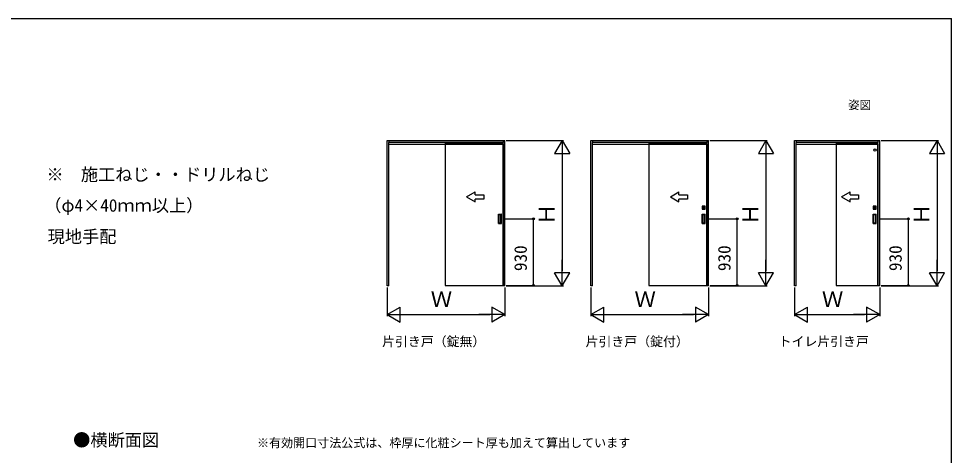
# Model space of a CAD drawing. Units: millimetres, scale not verified. Extents: x -525 to 525, y -783 to 779.
# Drawn here: x -126 to 525, y 442 to 747 of the extents above; entities that cross this region are included whole.
import ezdxf
from ezdxf.enums import TextEntityAlignment as Align

# ---------------------------------------------------------------- set-up
doc = ezdxf.new("R2010")
doc.units = ezdxf.units.MM
doc.header["$LTSCALE"] = 4
for name, color, linetype in [('0-2_USER1', 3, 'Continuous'), ('0-7_YKK_A1', 4, 'Continuous'), ('0-8_YKK_D', 6, 'Continuous'), ('0-9_YKK_ZWAK', 7, 'Continuous')]:
    doc.layers.add(name, color=color, linetype=linetype)
doc.styles.add('ＭＳ ゴシック', font='')
doc.styles.get('ＭＳ ゴシック').set_extended_font_data('MS Gothic')

msp = doc.modelspace()

# ---------------------------------------------------------------- linework, layer by layer
at = {"layer": '0-7_YKK_A1'}
for p, q in [((131.4, 661.6), (213.55, 661.6)), ((131.4, 559.95), (131.4, 661.6)), ((132.6, 661.6), (132.6, 660.1)), ((132.6, 660.4), (212.35, 660.4)), ((132.6, 560.15), (132.6, 660.1)), ((132.6, 658.9), (212.35, 658.9)), ((171.875, 660.4), (171.875, 659.1)), ((212.35, 661.6), (212.35, 660.1)), ((212.35, 560.15), (212.35, 660.1)), ((213.55, 559.95), (213.55, 661.6)), ((273.55, 661.6), (355.7, 661.6)), ((273.55, 559.95), (273.55, 661.6)), ((274.75, 661.6), (274.75, 660.1)), ((274.75, 660.4), (354.5, 660.4)), ((274.75, 560.15), (274.75, 660.1)), ((274.75, 658.9), (354.5, 658.9)), ((314.025, 660.4), (314.025, 659.1)), ((354.5, 661.6), (354.5, 660.1)), ((354.5, 560.15), (354.5, 660.1)), ((355.7, 559.95), (355.7, 661.6)), ((415.7, 661.6), (475.1, 661.6)), ((415.7, 559.95), (415.7, 661.6)), ((416.9, 661.6), (416.9, 660.1)), ((416.9, 660.4), (473.9, 660.4)), ((416.9, 560.15), (416.9, 660.1)), ((416.9, 658.9), (473.9, 658.9)), ((444.8, 660.4), (444.8, 659.1)), ((473.9, 661.6), (473.9, 660.1)), ((473.9, 560.15), (473.9, 660.1)), ((475.1, 559.95), (475.1, 661.6)), ((186.875, 622.12), (192.875, 625.585)), ((192.875, 623.62), (192.875, 625.585)), ((329.025, 622.12), (335.025, 625.585)), ((335.025, 623.62), (335.025, 625.585)), ((448.425, 622.12), (454.425, 625.585)), ((454.425, 623.62), (454.425, 625.585)), ((186.875, 622.12), (192.875, 618.656)), ((192.875, 618.656), (192.875, 620.62)), ((329.025, 622.12), (335.025, 618.656)), ((335.025, 618.656), (335.025, 620.62)), ((448.425, 622.12), (454.425, 618.656)), ((454.425, 618.656), (454.425, 620.62)), ((351.125, 615.725), (351.125, 613.675)), ((353.2, 615.75), (351.15, 615.75)), ((351.15, 613.65), (353.2, 613.65)), ((351.388, 613.938), (351.388, 615.463)), ((351.393, 613.943), (351.393, 615.458)), ((351.413, 615.488), (352.938, 615.488)), ((352.938, 613.913), (351.413, 613.913)), ((351.418, 615.483), (352.933, 615.483)), ((352.025, 613.918), (351.418, 613.918)), ((351.508, 614.805), (351.508, 614.595)), ((351.815, 614.805), (351.508, 614.805)), ((351.508, 614.595), (351.545, 614.633)), ((351.815, 614.595), (351.508, 614.595)), ((351.545, 614.768), (351.806, 614.768)), ((351.806, 614.633), (351.545, 614.633)), ((352.025, 613.93), (352.025, 613.918)), ((352.325, 613.93), (352.025, 613.93)), ((352.113, 614.488), (352.113, 614.913)), ((352.238, 614.913), (352.238, 614.488)), ((352.325, 613.918), (352.325, 613.93)), ((352.933, 613.918), (352.325, 613.918)), ((352.535, 614.805), (352.843, 614.805)), ((352.535, 614.595), (352.843, 614.595)), ((352.805, 614.768), (352.544, 614.768)), ((352.544, 614.633), (352.805, 614.633)), ((352.843, 614.595), (352.805, 614.633)), ((352.843, 614.805), (352.843, 614.595)), ((352.958, 615.458), (352.958, 613.943)), ((352.963, 615.463), (352.963, 613.938)), ((353.225, 613.675), (353.225, 615.725)), ((470.525, 615.725), (470.525, 613.675)), ((472.6, 615.75), (470.55, 615.75)), ((470.55, 613.65), (472.6, 613.65)), ((470.788, 613.938), (470.788, 615.463)), ((470.793, 613.943), (470.793, 615.458)), ((470.813, 615.488), (472.338, 615.488)), ((472.338, 613.913), (470.813, 613.913)), ((470.818, 615.483), (472.333, 615.483)), ((471.425, 613.918), (470.818, 613.918)), ((470.908, 614.805), (470.908, 614.595)), ((471.215, 614.805), (470.908, 614.805)), ((470.908, 614.595), (470.945, 614.633)), ((471.215, 614.595), (470.908, 614.595)), ((470.945, 614.768), (471.206, 614.768)), ((471.206, 614.633), (470.945, 614.633)), ((471.425, 613.93), (471.425, 613.918)), ((471.725, 613.93), (471.425, 613.93)), ((471.513, 614.488), (471.513, 614.913)), ((471.638, 614.913), (471.638, 614.488)), ((471.725, 613.918), (471.725, 613.93)), ((472.333, 613.918), (471.725, 613.918)), ((471.935, 614.805), (472.243, 614.805)), ((471.935, 614.595), (472.243, 614.595)), ((472.205, 614.768), (471.944, 614.768)), ((471.944, 614.633), (472.205, 614.633)), ((472.243, 614.595), (472.205, 614.633)), ((472.243, 614.805), (472.243, 614.595)), ((472.358, 615.458), (472.358, 613.943)), ((472.363, 615.463), (472.363, 613.938)), ((472.625, 613.675), (472.625, 615.725)), ((209.025, 603.65), (209.025, 610.05)), ((209.075, 610.1), (211.075, 610.1)), ((209.325, 609.55), (209.325, 604.15)), ((210.775, 609.6), (209.375, 609.6)), ((210.825, 604.15), (210.825, 609.55)), ((211.125, 603.65), (211.125, 610.05)), ((351.175, 603.65), (351.175, 610.05)), ((351.225, 610.1), (353.225, 610.1)), ((351.475, 609.55), (351.475, 604.15)), ((352.925, 609.6), (351.525, 609.6)), ((352.975, 604.15), (352.975, 609.55)), ((353.275, 603.65), (353.275, 610.05)), ((470.575, 603.65), (470.575, 610.05)), ((470.625, 610.1), (472.625, 610.1)), ((470.875, 609.55), (470.875, 604.15)), ((472.325, 609.6), (470.925, 609.6)), ((472.375, 604.15), (472.375, 609.55)), ((472.675, 603.65), (472.675, 610.05)), ((209.075, 603.6), (211.075, 603.6)), ((209.375, 604.1), (210.775, 604.1)), ((351.225, 603.6), (353.225, 603.6)), ((351.525, 604.1), (352.925, 604.1)), ((470.625, 603.6), (472.625, 603.6)), ((470.925, 604.1), (472.325, 604.1)), ((132.6, 559.95), (131.4, 559.95)), ((132.6, 559.95), (132.6, 560.15)), ((212.35, 559.95), (212.35, 560.15)), ((213.55, 559.95), (212.35, 559.95)), ((274.75, 559.95), (273.55, 559.95)), ((274.75, 559.95), (274.75, 560.15)), ((354.5, 559.95), (354.5, 560.15)), ((355.7, 559.95), (354.5, 559.95)), ((416.9, 559.95), (415.7, 559.95)), ((416.9, 559.95), (416.9, 560.15)), ((473.9, 559.95), (473.9, 560.15)), ((475.1, 559.95), (473.9, 559.95))]:
    msp.add_line(p, q, dxfattribs=at)
for points in [[(171.875, 659.1), (171.875, 560.35), (212.575, 560.35)], [(212.575, 560.35), (212.575, 659.1), (171.875, 659.1)], [(314.025, 659.1), (314.025, 560.35), (354.725, 560.35)], [(354.725, 560.35), (354.725, 659.1), (314.025, 659.1)], [(444.8, 659.1), (444.8, 560.35), (474.125, 560.35)], [(474.125, 560.35), (474.125, 659.1), (444.8, 659.1)], [(192.875, 623.62), (198.875, 623.62), (198.875, 620.62), (192.875, 620.62)], [(335.025, 623.62), (341.025, 623.62), (341.025, 620.62), (335.025, 620.62)], [(454.425, 623.62), (460.425, 623.62), (460.425, 620.62), (454.425, 620.62)], [(351.545, 614.633), (351.545, 614.768), (351.508, 614.805)], [(352.805, 614.633), (352.805, 614.768), (352.843, 614.805)], [(470.945, 614.633), (470.945, 614.768), (470.908, 614.805)], [(472.205, 614.633), (472.205, 614.768), (472.243, 614.805)]]:
    msp.add_lwpolyline(points, dxfattribs=at)
for centre, radius in [((471.875, 654.85), 0.75), ((352.175, 614.7), 0.362), ((352.175, 614.7), 0.3), ((352.175, 614.7), 0.295), ((471.575, 614.7), 0.362), ((471.575, 614.7), 0.3), ((471.575, 614.7), 0.295)]:
    msp.add_circle(centre, radius, dxfattribs=at)
for centre, radius, start, end in [((351.15, 615.725), 0.025, 90, 180), ((351.15, 613.675), 0.025, 180, 270), ((351.413, 615.463), 0.025, 90, 180), ((351.413, 613.938), 0.025, 180, 270), ((351.418, 615.458), 0.025, 90, 180), ((351.418, 613.943), 0.025, 180, 270), ((352.175, 614.7), 0.375, 163.7398, 196.2602), ((352.175, 614.913), 0.0625, 90, 180), ((352.175, 614.488), 0.0625, 180, 270), ((352.175, 614.913), 0.0625, 0, 90), ((352.175, 614.488), 0.0625, 270, 0), ((352.175, 614.7), 0.375, 343.7398, 16.2602), ((352.933, 615.458), 0.025, 0, 90), ((352.933, 613.943), 0.025, 270, 0), ((352.938, 615.463), 0.025, 0, 90), ((352.938, 613.938), 0.025, 270, 0), ((353.2, 615.725), 0.025, 0, 90), ((353.2, 613.675), 0.025, 270, 0), ((470.55, 615.725), 0.025, 90, 180), ((470.55, 613.675), 0.025, 180, 270), ((470.813, 615.463), 0.025, 90, 180), ((470.813, 613.938), 0.025, 180, 270), ((470.818, 615.458), 0.025, 90, 180), ((470.818, 613.943), 0.025, 180, 270), ((471.575, 614.7), 0.375, 163.7398, 196.2602), ((471.575, 614.913), 0.0625, 90, 180), ((471.575, 614.488), 0.0625, 180, 270), ((471.575, 614.913), 0.0625, 0, 90), ((471.575, 614.488), 0.0625, 270, 0), ((471.575, 614.7), 0.375, 343.7398, 16.2602), ((472.333, 615.458), 0.025, 0, 90), ((472.333, 613.943), 0.025, 270, 0), ((472.338, 615.463), 0.025, 0, 90), ((472.338, 613.938), 0.025, 270, 0), ((472.6, 615.725), 0.025, 0, 90), ((472.6, 613.675), 0.025, 270, 0), ((209.075, 610.05), 0.05, 90, 180), ((209.375, 609.55), 0.05, 90, 180), ((210.775, 609.55), 0.05, 360, 90), ((211.075, 610.05), 0.05, 0, 90), ((351.225, 610.05), 0.05, 90, 180), ((351.525, 609.55), 0.05, 90, 180), ((352.925, 609.55), 0.05, 360, 90), ((353.225, 610.05), 0.05, 0, 90), ((470.625, 610.05), 0.05, 90, 180), ((470.925, 609.55), 0.05, 90, 180), ((472.325, 609.55), 0.05, 360, 90), ((472.625, 610.05), 0.05, 0, 90), ((209.075, 603.65), 0.05, 180, 270), ((209.375, 604.15), 0.05, 180, 270), ((210.775, 604.15), 0.05, 270, 360), ((211.075, 603.65), 0.05, 270, 0), ((351.225, 603.65), 0.05, 180, 270), ((351.525, 604.15), 0.05, 180, 270), ((352.925, 604.15), 0.05, 270, 360), ((353.225, 603.65), 0.05, 270, 0), ((470.625, 603.65), 0.05, 180, 270), ((470.925, 604.15), 0.05, 180, 270), ((472.325, 604.15), 0.05, 270, 360), ((472.625, 603.65), 0.05, 270, 0)]:
    msp.add_arc(centre, radius, start, end, dxfattribs=at)
at = {"layer": '0-8_YKK_D'}
for p, q in [((214.55, 661.6), (254.55, 661.6)), ((253.55, 661.6), (248.3, 652.507)), ((253.55, 661.6), (258.8, 652.507)), ((253.55, 661.6), (253.55, 643.413)), ((356.7, 661.6), (396.7, 661.6)), ((395.7, 661.6), (390.45, 652.507)), ((395.7, 661.6), (400.95, 652.507)), ((395.7, 661.6), (395.7, 643.413)), ((476.1, 661.6), (516.1, 661.6)), ((515.1, 661.6), (509.85, 652.507)), ((515.1, 661.6), (520.35, 652.507)), ((515.1, 661.6), (515.1, 643.413)), ((248.3, 652.507), (258.8, 652.507)), ((253.55, 651.1), (253.55, 570.45)), ((390.45, 652.507), (400.95, 652.507)), ((395.7, 651.1), (395.7, 570.45)), ((509.85, 652.507), (520.35, 652.507)), ((515.1, 651.1), (515.1, 570.45)), ((213.628, 606.85), (234.55, 606.85)), ((233.55, 560.35), (233.55, 606.85)), ((355.778, 606.85), (376.7, 606.85)), ((375.7, 560.35), (375.7, 606.85)), ((475.178, 606.85), (496.1, 606.85)), ((495.1, 560.35), (495.1, 606.85)), ((253.55, 559.95), (253.55, 578.137)), ((395.7, 559.95), (395.7, 578.137)), ((515.1, 559.95), (515.1, 578.137)), ((253.55, 559.95), (248.3, 569.043)), ((258.8, 569.043), (248.3, 569.043)), ((253.55, 559.95), (258.8, 569.043)), ((395.7, 559.95), (390.45, 569.043)), ((400.95, 569.043), (390.45, 569.043)), ((395.7, 559.95), (400.95, 569.043)), ((515.1, 559.95), (509.85, 569.043)), ((520.35, 569.043), (509.85, 569.043)), ((515.1, 559.95), (520.35, 569.043)), ((214.55, 559.95), (254.55, 559.95)), ((214.575, 560.35), (234.55, 560.35)), ((356.7, 559.95), (396.7, 559.95)), ((356.725, 560.35), (376.7, 560.35)), ((476.1, 559.95), (516.1, 559.95)), ((476.125, 560.35), (496.1, 560.35)), ((131.4, 558.95), (131.4, 538.95)), ((213.55, 558.95), (213.55, 538.95)), ((273.55, 558.95), (273.55, 538.95)), ((355.7, 558.95), (355.7, 538.95)), ((415.7, 558.95), (415.7, 538.95)), ((475.1, 558.95), (475.1, 538.95)), ((131.4, 539.95), (140.493, 545.2)), ((140.493, 534.7), (140.493, 545.2)), ((213.55, 539.95), (204.457, 545.2)), ((204.457, 545.2), (204.457, 534.7)), ((273.55, 539.95), (282.643, 545.2)), ((282.643, 534.7), (282.643, 545.2)), ((355.7, 539.95), (346.607, 545.2)), ((346.607, 545.2), (346.607, 534.7)), ((415.7, 539.95), (424.793, 545.2)), ((424.793, 534.7), (424.793, 545.2)), ((475.1, 539.95), (466.007, 545.2)), ((466.007, 545.2), (466.007, 534.7)), ((131.4, 539.95), (140.493, 534.7)), ((131.4, 539.95), (149.587, 539.95)), ((141.9, 539.95), (203.05, 539.95)), ((213.55, 539.95), (195.363, 539.95)), ((213.55, 539.95), (204.457, 534.7)), ((273.55, 539.95), (282.643, 534.7)), ((273.55, 539.95), (291.737, 539.95)), ((284.05, 539.95), (345.2, 539.95)), ((355.7, 539.95), (337.513, 539.95)), ((355.7, 539.95), (346.607, 534.7)), ((415.7, 539.95), (424.793, 534.7)), ((415.7, 539.95), (433.887, 539.95)), ((426.2, 539.95), (464.6, 539.95)), ((475.1, 539.95), (456.913, 539.95)), ((475.1, 539.95), (466.007, 534.7))]:
    msp.add_line(p, q, dxfattribs=at)
for centre in [(233.55, 606.85), (375.7, 606.85), (495.1, 606.85), (233.55, 560.35), (375.7, 560.35), (495.1, 560.35)]:
    msp.add_circle(centre, 0.637, dxfattribs=at)
at = {"layer": '0-9_YKK_ZWAK'}
msp.add_line((-524.9, 746.6), (525.1, 746.6), dxfattribs=at)
msp.add_lwpolyline([(-524.9, -783.4), (525.1, -783.4), (525.1, 746.6)], dxfattribs=at)

# ---------------------------------------------------------------- texts
at = {"layer": '0-2_USER1', "style": 'ＭＳ ゴシック'}
for s, height, p in [('姿図', 5.865, (453.1, 681.6)), ('※\u3000施工ねじ・・ドリルねじ', 8.798, (-106.301, 630.73)), ('（φ4×40ｍｍ以上）\u3000', 8.798, (-107.801, 609.162)), ('現地手配', 8.798, (-105.483, 587.389)), ('片引き戸（錠無）', 6.598, (127.918, 515.895)), ('片引き戸（錠付）', 6.598, (269.918, 515.895)), ('トイレ片引き戸', 6.598, (404.6, 515.947)), ('●横断面図', 8.798, (-87.668, 445.319)), ('※有効開口寸法公式は、枠厚に化粧シート厚も加えて算出しています', 6.158, (40.619, 445.448))]:
    msp.add_text(s, height=height, dxfattribs=at).set_placement(p, align=Align.BOTTOM_LEFT)
at = {"layer": '0-8_YKK_D', "style": 'ＭＳ ゴシック'}
for s, height, p in [('Ｈ', 11, (251.55, 602.423)), ('Ｈ', 11, (393.7, 602.423)), ('Ｈ', 11, (513.1, 602.423)), ('930', 8.798, (231.55, 570.339)), ('930', 8.798, (373.7, 570.339)), ('930', 8.798, (493.1, 570.339))]:
    msp.add_text(s, height=height, rotation=90, dxfattribs=at).set_placement(p, align=Align.BOTTOM_LEFT)
for p in [(161.822, 541.95), (303.972, 541.95), (434.747, 541.95)]:
    msp.add_text('Ｗ', height=11, dxfattribs=at).set_placement(p, align=Align.BOTTOM_LEFT)

doc.saveas('drawing.dxf')
